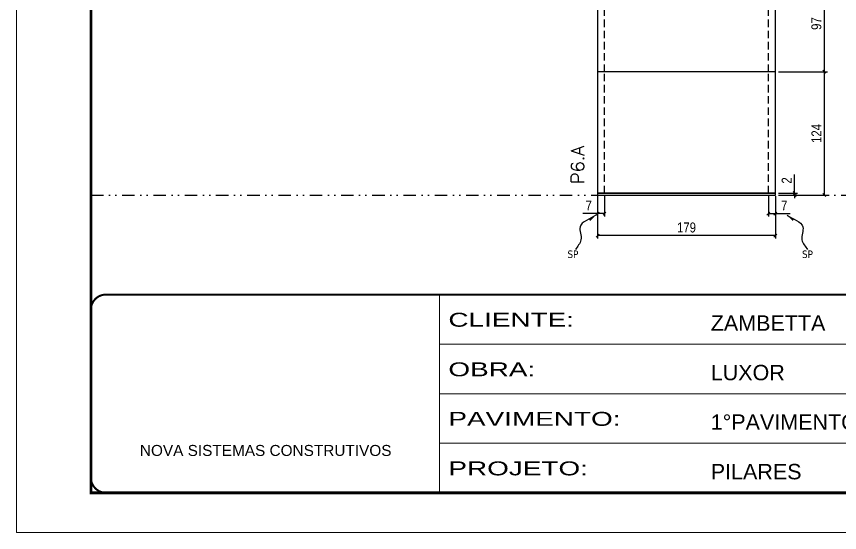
# Model space of a CAD drawing. Extents: x 14400 to 24104, y -21631 to 6985.
# Drawn here: x 14413 to 15242, y 2489 to 3008 of the extents above; entities that cross this region are included whole.
import ezdxf

# ---------------------------------------------------------------- set-up
doc = ezdxf.new("R2010")
doc.units = 0
for name, pattern in [('CONTINUO', [0]), ('DASHED', [0.75, 0.5, -0.25]), ('DIVIDE2', [0.625, 0.25, -0.125, 0, -0.125, 0, -0.125]), ('HIDDEN', [0.375, 0.25, -0.125])]:
    doc.linetypes.add(name, pattern=pattern)
for name, color, linetype in [('COTA', 241, 'Continuous'), ('Nível', 160, 'Continuous'), ('Painéis', 200, 'Continuous'), ('SARR_2.2x7', 40, 'Continuous'), ('texto', 7, 'Continuous')]:
    doc.layers.add(name, color=color, linetype=linetype)
for name, color, linetype, lineweight in [('Folhas', 255, 'Continuous', 9), ('SARRAFO DE PRESSAO', 251, 'DASHED', 9), ('Texto Seção', 7, 'Continuous', 15)]:
    doc.layers.add(name, color=color, linetype=linetype, lineweight=lineweight)
doc.styles.add('ARIAL', font='arial.ttf')
doc.styles.add('COTA TECNICA', font='techl___.ttf', dxfattribs={"height": 10})
doc.styles.add('COTA TECNICA-50', font='techl___.ttf', dxfattribs={"height": 10})
doc.styles.add('REGUA-120', font='ROMANS.shx', dxfattribs={"height": 15})
doc.styles.get("Standard").update_dxf_attribs({"font": 'arial.ttf'})
doc.styles.add('Tecnologia', font='')
doc.styles.get('Tecnologia').set_extended_font_data('Forgotten Futurist')
doc.dimstyles.new('COTA PAINEL-50', dxfattribs={"dimtxt": 10, "dimasz": 3, "dimexe": 3, "dimexo": 3, "dimgap": 3, "dimtad": 1, "dimdec": 1, "dimzin": 12, "dimdsep": 46, "dimtxsty": 'COTA TECNICA-50', "dimblk1": 'OBLIQUE', "dimblk2": 'OBLIQUE', "dimsah": 1, "dimcen": 0.9, "dimclrd": 4, "dimclre": 4, "dimclrt": 240, "dimadec": 1, "dimazin": 3, "dimtfac": 1, "dimtdec": 1, "dimtmove": 0, "dimatfit": 3, "dimfxl": 1, "dimtolj": 1, "dimtzin": 12, "dimarcsym": 0})
doc.dimstyles.new('PAINEL', dxfattribs={"dimtxt": 10, "dimasz": 3, "dimexe": 3, "dimexo": 3, "dimgap": 3, "dimtad": 1, "dimdec": 1, "dimzin": 12, "dimdsep": 46, "dimtxsty": 'COTA TECNICA', "dimblk1": 'OBLIQUE', "dimblk2": 'OBLIQUE', "dimsah": 1, "dimcen": 0.9, "dimclrd": 4, "dimclre": 4, "dimclrt": 240, "dimadec": 1, "dimazin": 3, "dimtfac": 1, "dimtdec": 1, "dimtmove": 0, "dimatfit": 3, "dimfxl": 1, "dimtolj": 1, "dimtzin": 12, "dimarcsym": 0})
doc.dimstyles.get("Standard").update_dxf_attribs({"dimtxt": 0.18, "dimasz": 0.18, "dimexe": 0.18, "dimexo": 0.0625, "dimgap": 0.09, "dimtad": 0, "dimtih": 1, "dimtoh": 1, "dimdec": 4, "dimzin": 0, "dimdsep": 46, "dimtxsty": 'Standard', "dimcen": 0.09, "dimadec": 0, "dimazin": 0, "dimtfac": 1, "dimtdec": 4, "dimtofl": 0, "dimtmove": 0, "dimatfit": 3, "dimfxl": 1, "dimtolj": 1, "dimtzin": 0, "dimarcsym": 0})

# ---------------------------------------------------------------- blocks, each defined once
blk = doc.blocks.new('9999999999')
at = {"color": 30, "linetype": 'CONTINUO'}
for p, q in [((98564.56, 34230.21), (98564.56, 34429.45)), ((98564.56, 34379.64), (99583.98, 34379.64)), ((98564.56, 34329.83), (99487.98, 34329.83)), ((98564.56, 34280.02), (99487.98, 34280.02))]:
    blk.add_line(p, q, dxfattribs=at)
at = {"color": 30, "linetype": 'CONTINUO', "const_width": 2}
blk.add_lwpolyline([(99583.98, 34230.21), (99583.98, 34414.45, 0.414214), (99568.98, 34429.45), (98228.98, 34429.45, 0.414214), (98213.98, 34414.45), (98213.98, 34245.21, 0.414214), (98228.98, 34230.21), (99583.98, 34230.21)], format="xyb", dxfattribs=at)
at = {"layer": 'Folhas'}
blk.add_lwpolyline([(98138.98, 34190.21), (99623.98, 34190.21), (99623.98, 35240.21), (98138.98, 35240.21)], close=True, dxfattribs=at)
at = {"layer": 'Folhas', "color": 30, "const_width": 3}
blk.add_lwpolyline([(98213.98, 34230.21), (99583.98, 34230.21), (99583.98, 35200.21), (98213.98, 35200.21)], close=True, dxfattribs=at)
at = {"color": 7, "linetype": 'Continuous', "ltscale": 5, "style": 'ARIAL'}
for s, height, p in [('ZAMBETTA', 15.483, (98837.68, 34393.13)), ('LUXOR', 15.483, (98837.68, 34343.32)), ('1°PAVIMENTO - 1°ETAPA', 15.4829, (98837.68, 34293.51)), ('NOVA SISTEMAS CONSTRUTIVOS', 11.0592, (98263.19, 34267.21)), ('PILARES', 15.483, (98837.68, 34243.7))]:
    blk.add_text(s, height=height, dxfattribs=at).set_placement(p)
at = {"layer": 'Folhas', "color": 7, "style": 'Tecnologia', "width": 1.5}
for s, p in [('CLIENTE:', (98573.65, 34397.17)), ('OBRA:', (98573.65, 34347.31)), ('PAVIMENTO:', (98573.65, 34297.5)), ('PROJETO:', (98573.65, 34247.69))]:
    blk.add_text(s, height=14, dxfattribs=at).set_placement(p)
blk = doc.blocks.new('_Oblique')
at = {"color": 0, "linetype": 'ByBlock', "lineweight": -2}
blk.add_line((-0.5, -0.5), (0.5, 0.5), dxfattribs=at)
blk = doc.blocks.new('*D892')
at = {"layer": 'COTA', "color": 4, "lineweight": -2, "transparency": 16777216}
for p, q in [((14998.25, 2827.29), (14998.25, 2784.61)), ((15177.25, 2827.29), (15177.25, 2784.61)), ((15177.25, 2787.61), (14998.25, 2787.61))]:
    blk.add_line(p, q, dxfattribs=at)
at = {"layer": 'Defpoints', "color": 0, "transparency": 16777216}
for p in [(14998.25, 2830.29), (15177.25, 2830.29), (14998.25, 2787.61)]:
    blk.add_point(p, dxfattribs=at)
at = {"layer": 'COTA', "color": 4, "lineweight": -2, "transparency": 16777216, "xscale": 3, "yscale": 3, "zscale": 3, "rotation": 180}
blk.add_blockref('_Oblique', (14998.25, 2787.61), dxfattribs=at)
at = {"layer": 'COTA', "color": 4, "lineweight": -2, "transparency": 16777216, "xscale": 3, "yscale": 3, "zscale": 3}
blk.add_blockref('_Oblique', (15177.25, 2787.61), dxfattribs=at)
at = {"layer": 'COTA', "color": 240, "transparency": 16777216, "insert": (15087.75, 2795.71), "char_height": 10, "attachment_point": 5, "style": 'COTA TECNICA'}
blk.add_mtext('\\A1;179', dxfattribs=at)
blk = doc.blocks.new('*D893')
at = {"layer": 'COTA', "color": 4, "lineweight": -2, "transparency": 16777216}
for p, q in [((15170.25, 2827.29), (15170.25, 2806.78)), ((15177.25, 2825.29), (15177.25, 2806.78)), ((15170.25, 2809.78), (15177.25, 2809.78)), ((15177.25, 2809.78), (15191.98, 2809.78))]:
    blk.add_line(p, q, dxfattribs=at)
at = {"layer": 'Defpoints', "color": 0, "transparency": 16777216}
for p in [(15170.25, 2830.29), (15177.25, 2828.29), (15177.25, 2809.78)]:
    blk.add_point(p, dxfattribs=at)
at = {"layer": 'COTA', "color": 4, "lineweight": -2, "transparency": 16777216, "xscale": 3, "yscale": 3, "zscale": 3, "rotation": 180}
blk.add_blockref('_Oblique', (15170.25, 2809.78), dxfattribs=at)
at = {"layer": 'COTA', "color": 4, "lineweight": -2, "transparency": 16777216, "xscale": 3, "yscale": 3, "zscale": 3}
blk.add_blockref('_Oblique', (15177.25, 2809.78), dxfattribs=at)
at = {"layer": 'COTA', "color": 240, "transparency": 16777216, "insert": (15186.12, 2817.85), "char_height": 10, "attachment_point": 5, "style": 'COTA TECNICA-50'}
blk.add_mtext('\\A1;7', dxfattribs=at)
blk = doc.blocks.new('*D894')
at = {"layer": 'COTA', "color": 4, "lineweight": -2, "transparency": 16777216}
for p, q in [((14998.25, 2825.29), (14998.25, 2806.78)), ((15005.25, 2827.29), (15005.25, 2806.78)), ((14998.25, 2809.78), (14983.52, 2809.78)), ((15005.25, 2809.78), (14998.25, 2809.78))]:
    blk.add_line(p, q, dxfattribs=at)
at = {"layer": 'Defpoints', "color": 0, "transparency": 16777216}
for p in [(14998.25, 2828.29), (15005.25, 2830.29), (14998.25, 2809.78)]:
    blk.add_point(p, dxfattribs=at)
at = {"layer": 'COTA', "color": 4, "lineweight": -2, "transparency": 16777216, "xscale": 3, "yscale": 3, "zscale": 3, "rotation": 180}
blk.add_blockref('_Oblique', (14998.25, 2809.78), dxfattribs=at)
at = {"layer": 'COTA', "color": 4, "lineweight": -2, "transparency": 16777216, "xscale": 3, "yscale": 3, "zscale": 3}
blk.add_blockref('_Oblique', (15005.25, 2809.78), dxfattribs=at)
at = {"layer": 'COTA', "color": 240, "transparency": 16777216, "insert": (14989.38, 2817.85), "char_height": 10, "attachment_point": 5, "style": 'COTA TECNICA-50'}
blk.add_mtext('\\A1;7', dxfattribs=at)
blk = doc.blocks.new('*D896')
at = {"layer": 'COTA', "color": 4, "linetype": 'ByBlock', "lineweight": -2, "transparency": 16777216}
for p, q in [((15180.25, 2952.29), (15229.62, 2952.29)), ((15226.62, 2828.29), (15226.62, 2952.29)), ((15180.25, 2828.29), (15229.62, 2828.29))]:
    blk.add_line(p, q, dxfattribs=at)
at = {"layer": 'Defpoints', "color": 0, "linetype": 'ByBlock', "transparency": 16777216}
for p in [(15177.25, 2952.29), (15226.62, 2952.29), (15177.25, 2828.29)]:
    blk.add_point(p, dxfattribs=at)
at = {"layer": 'COTA', "color": 4, "linetype": 'ByBlock', "lineweight": -2, "transparency": 16777216, "xscale": 3, "yscale": 3, "zscale": 3}
for p, rotation in [((15226.62, 2952.29), 90), ((15226.62, 2828.29), 270)]:
    blk.add_blockref('_Oblique', p, dxfattribs=dict(at, rotation=rotation))
at = {"layer": 'COTA', "color": 240, "linetype": 'ByBlock', "transparency": 16777216, "insert": (15218.54, 2890.29), "char_height": 10, "attachment_point": 5, "rotation": 90, "style": 'COTA TECNICA'}
blk.add_mtext('\\A1;124', dxfattribs=at)
blk = doc.blocks.new('*D895')
at = {"layer": 'COTA', "color": 4, "lineweight": -2, "transparency": 16777216}
for p, q in [((15196.51, 2830.29), (15196.51, 2849.09)), ((15180.25, 2830.29), (15199.51, 2830.29)), ((15180.25, 2828.29), (15199.51, 2828.29)), ((15196.51, 2828.29), (15196.51, 2830.29)), ((15196.51, 2828.29), (15196.51, 2825.29))]:
    blk.add_line(p, q, dxfattribs=at)
at = {"layer": 'Defpoints', "color": 0, "transparency": 16777216}
for p in [(15177.25, 2830.29), (15177.25, 2828.29), (15196.51, 2828.29)]:
    blk.add_point(p, dxfattribs=at)
at = {"layer": 'COTA', "color": 4, "lineweight": -2, "transparency": 16777216, "xscale": 3, "yscale": 3, "zscale": 3}
for p, rotation in [((15196.51, 2830.29), 270), ((15196.51, 2828.29), 90)]:
    blk.add_blockref('_Oblique', p, dxfattribs=dict(at, rotation=rotation))
at = {"layer": 'COTA', "color": 240, "transparency": 16777216, "insert": (15188.51, 2843.03), "char_height": 10, "attachment_point": 5, "rotation": 90, "style": 'COTA TECNICA-50'}
blk.add_mtext('\\A1;2', dxfattribs=at)
blk = doc.blocks.new('*D897')
at = {"layer": 'COTA', "color": 4, "linetype": 'ByBlock', "lineweight": -2, "transparency": 16777216}
for p, q in [((15180.25, 2952.29), (15229.62, 2952.29)), ((15226.62, 2828.29), (15226.62, 2952.29)), ((15180.25, 2828.29), (15229.62, 2828.29))]:
    blk.add_line(p, q, dxfattribs=at)
at = {"layer": 'Defpoints', "color": 0, "linetype": 'ByBlock', "transparency": 16777216}
for p in [(15177.25, 2952.29), (15226.62, 2952.29), (15177.25, 2828.29)]:
    blk.add_point(p, dxfattribs=at)
at = {"layer": 'COTA', "color": 4, "linetype": 'ByBlock', "lineweight": -2, "transparency": 16777216, "xscale": 3, "yscale": 3, "zscale": 3}
for p, rotation in [((15226.62, 2952.29), 90), ((15226.62, 2828.29), 270)]:
    blk.add_blockref('_Oblique', p, dxfattribs=dict(at, rotation=rotation))
at = {"layer": 'COTA', "color": 240, "linetype": 'ByBlock', "transparency": 16777216, "insert": (15218.54, 2890.29), "char_height": 10, "attachment_point": 5, "rotation": 90, "style": 'COTA TECNICA'}
blk.add_mtext('\\A1;124', dxfattribs=at)
blk = doc.blocks.new('*D898')
at = {"layer": 'COTA', "color": 4, "lineweight": -2, "transparency": 16777216}
for p, q in [((15180.25, 3049.29), (15229.62, 3049.29)), ((15226.62, 2952.29), (15226.62, 3049.29)), ((15180.25, 2952.29), (15229.62, 2952.29))]:
    blk.add_line(p, q, dxfattribs=at)
at = {"layer": 'Defpoints', "color": 0, "transparency": 16777216}
for p in [(15177.25, 3049.29), (15226.62, 3049.29), (15177.25, 2952.29)]:
    blk.add_point(p, dxfattribs=at)
at = {"layer": 'COTA', "color": 4, "lineweight": -2, "transparency": 16777216, "xscale": 3, "yscale": 3, "zscale": 3}
for p, rotation in [((15226.62, 3049.29), 90), ((15226.62, 2952.29), 270)]:
    blk.add_blockref('_Oblique', p, dxfattribs=dict(at, rotation=rotation))
at = {"layer": 'COTA', "color": 240, "transparency": 16777216, "insert": (15218.51, 3000.79), "char_height": 10, "attachment_point": 5, "rotation": 90, "style": 'COTA TECNICA'}
blk.add_mtext('\\A1;97', dxfattribs=at)

msp = doc.modelspace()

# ---------------------------------------------------------------- linework, layer by layer
at = {"layer": 'Nível', "color": 4, "linetype": 'DIVIDE2', "ltscale": 50}
msp.add_line((14488.47, 2828.29), (15858.47, 2828.29), dxfattribs=at)
at = {"layer": 'Painéis'}
for p, q in [((15177.25, 2830.29), (15177.25, 3090.29)), ((14998.25, 3077.29), (14998.25, 2830.29)), ((15177.25, 2952.29), (14998.25, 2952.29)), ((14998.25, 2830.29), (15177.25, 2830.29))]:
    msp.add_line(p, q, dxfattribs=at)
msp.add_lwpolyline([(15177.25, 2830.29), (14998.25, 2830.29), (14998.25, 2828.29), (15177.25, 2828.29)], close=True, dxfattribs=at)
at = {"layer": 'SARR_2.2x7', "linetype": 'HIDDEN', "ltscale": 30}
for p, q in [((15005.25, 2952.29), (15005.25, 3049.29)), ((15170.25, 2952.29), (15170.25, 3049.29)), ((15005.25, 2830.29), (15005.25, 2952.29)), ((15170.25, 2830.29), (15170.25, 2952.29))]:
    msp.add_line(p, q, dxfattribs=at)

# ---------------------------------------------------------------- block references
at = {"layer": 'SARRAFO DE PRESSAO', "color": 6, "linetype": 'ByBlock'}
msp.add_blockref('9999999999', (-83725.51, -31701.2), dxfattribs=at)

# ---------------------------------------------------------------- texts
at = {"layer": 'texto', "color": 0, "char_height": 7.5, "attachment_point": 5}
for insert in [(14973.47, 2768.79), (15209.5, 2768.79)]:
    msp.add_mtext('{\\fTahoma|b0|i0|c0|p34;\\C4;SP}', dxfattribs=dict(at, insert=insert))
at = {"layer": 'Texto Seção', "insert": (14984.78, 2839.54), "char_height": 13, "width": 285.3299, "attachment_point": 7, "rotation": 90, "style": 'REGUA-120'}
msp.add_mtext('\\pt26;P6.A', dxfattribs=at)

# ---------------------------------------------------------------- dimensions: what is measured, and where the dimension line sits
at = {"layer": 'COTA'}
for base, p1, p2, angle, dimstyle, picture, middle in [((15226.62, 3049.29), (15177.25, 2952.29), (15177.25, 3049.29), 90, 'PAINEL', '*D898', (15218.51, 3000.79)), ((14998.25, 2809.78), (15005.25, 2830.29), (14998.25, 2828.29), 180, 'COTA PAINEL-50', '*D894', (14989.38, 2817.85))]:
    dim = msp.add_linear_dim(base=base, p1=p1, p2=p2, angle=angle, dimstyle=dimstyle, dxfattribs=at)
    dim.commit()
    dim.dimension.update_dxf_attribs({"geometry": picture, "text_midpoint": middle})
at = {"layer": 'COTA', "linetype": 'ByBlock'}
for picture in ['*D896', '*D897']:
    dim = msp.add_aligned_dim(p1=(15177.25, 2828.29), p2=(15177.25, 2952.29), distance=-49.37, dimstyle='PAINEL', dxfattribs=at)
    dim.commit()
    dim.dimension.update_dxf_attribs({"geometry": picture, "text_midpoint": (15218.54, 2890.29)})
at = {"layer": 'COTA'}
dim = msp.add_linear_dim(base=(15196.51, 2828.29), p1=(15177.25, 2830.29), p2=(15177.25, 2828.29), angle=90, dimstyle='COTA PAINEL-50', dxfattribs=at)
dim.commit()
dim.dimension.update_dxf_attribs({"geometry": '*D895', "text_midpoint": (15196.51, 2843.03), "dimtype": 160})
dim = msp.add_linear_dim(base=(14998.25, 2787.61), p1=(15177.25, 2830.29), p2=(14998.25, 2830.29), angle=180, dimstyle='PAINEL', override={"dimarcsym": 2}, dxfattribs=at)
dim.commit()
dim.dimension.update_dxf_attribs({"geometry": '*D892', "text_midpoint": (15087.75, 2795.71)})
dim = msp.add_linear_dim(base=(15177.25, 2809.78), p1=(15170.25, 2830.29), p2=(15177.25, 2828.29), dimstyle='COTA PAINEL-50', dxfattribs=at)
dim.commit()
dim.dimension.update_dxf_attribs({"geometry": '*D893', "text_midpoint": (15186.12, 2817.85)})

# ---------------------------------------------------------------- leaders
at = {"layer": 'COTA', "path_type": 1}
for points in [[(14996.42, 2808.1), (14980.64, 2796.27), (14981.56, 2783.26), (14976.01, 2773.48)], [(15189.08, 2808.1), (15204.86, 2796.27), (15203.94, 2783.26), (15209.49, 2773.48)]]:
    msp.add_leader(points, dimstyle='Standard', override={"dimasz": 8}, dxfattribs=at)

doc.saveas('drawing.dxf')
